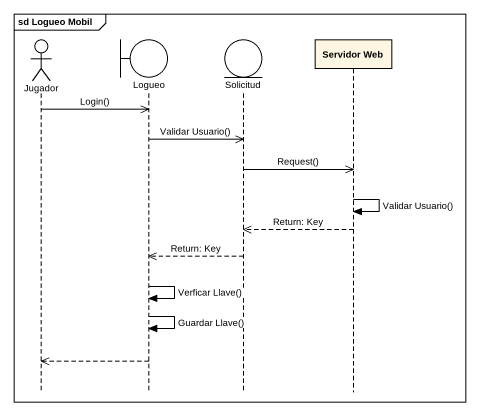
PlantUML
@startuml
mainframe sd Logueo Mobil
hide footbox
actor Jugador
boundary Logueo
entity Solicitud
participant "Servidor Web" as Servidor_Web

Jugador ->> Logueo : Login()
Logueo ->> Solicitud : Validar Usuario()
Solicitud ->> Servidor_Web : Request()
Servidor_Web -> Servidor_Web : Validar Usuario()
Servidor_Web -->> Solicitud : Return: Key
Solicitud -->> Logueo : Return: Key
Logueo -> Logueo : Verficar Llave()
Logueo -> Logueo : Guardar Llave()
Logueo -->> Jugador
@enduml
